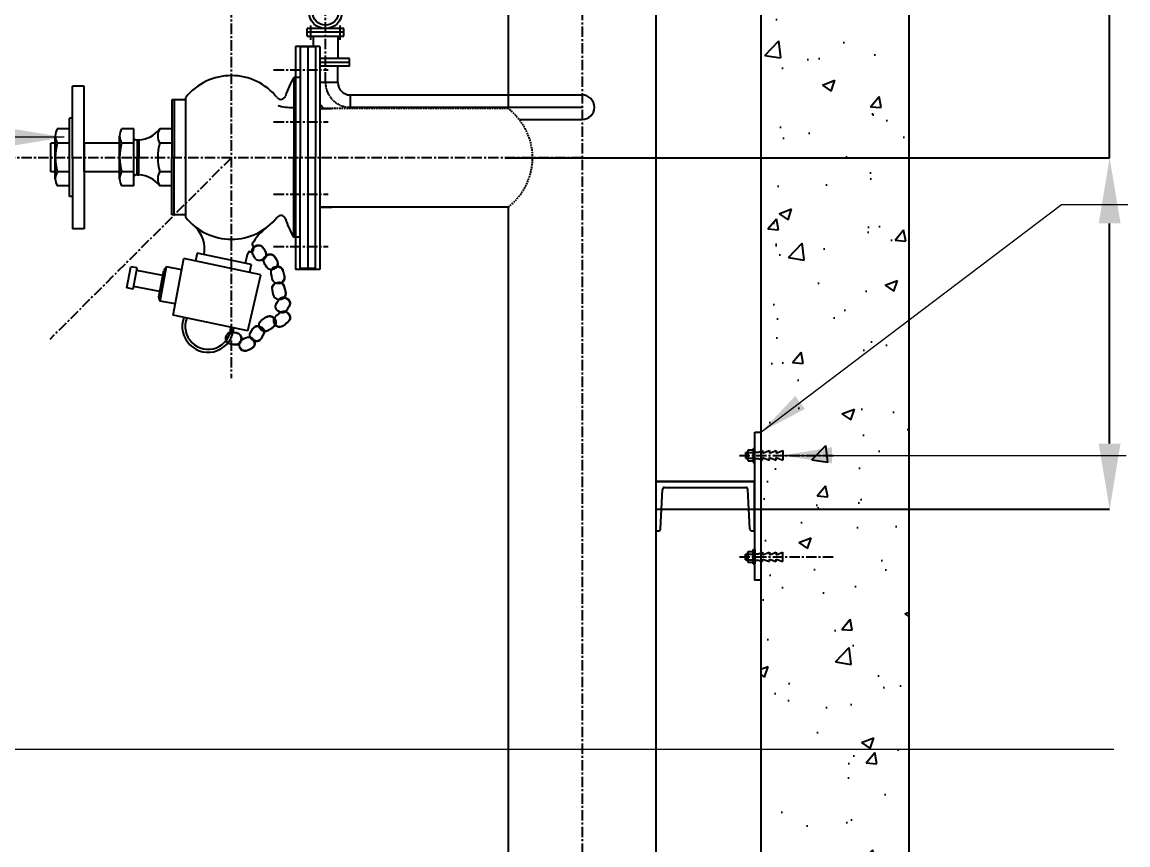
# Model space of a CAD drawing. Header units: millimetres. Extents: x 1706 to 249912, y -487248 to 27192.
# Drawn here: x 172855 to 176224, y -32151 to -29644 of the extents above; entities that cross this region are included whole.
import ezdxf

# ---------------------------------------------------------------- set-up
doc = ezdxf.new("R2010")
doc.units = ezdxf.units.MM
for name, pattern in [('CENTER', [50.8, 31.75, -6.35, 6.35, -6.35]), ('CENTER2', [1.125, 0.75, -0.125, 0.125, -0.125]), ('HIDDEN', [0.375, 0.25, -0.125])]:
    doc.linetypes.add(name, pattern=pattern)
doc.layers.get('Defpoints').update_dxf_attribs({"color": 251})
doc.layers.add('A-DOOR', color=251, linetype='Continuous', lineweight=5)
for name, color, linetype in [('CLGRID', 9, 'CENTER2'), ('COL', 251, 'Continuous'), ('DIMENSION', 8, 'Continuous'), ('FIRE-SPRINKLER', 4, 'Continuous'), ('FP-DET', 8, 'Continuous'), ('FP-DRAIN', 13, 'Continuous'), ('FP-HYD', 11, 'HIDDEN')]:
    doc.layers.add(name, color=color, linetype=linetype)
doc.styles.add('Arial', font='arial.ttf', dxfattribs={"height": 300})
doc.styles.add('RomanS', font='romans__.ttf', dxfattribs={"height": 300})
doc.dimstyles.new('AC-DIM-200', dxfattribs={"dimtxt": 150, "dimasz": 150, "dimexe": 50, "dimexo": 50, "dimgap": 20, "dimtad": 1, "dimtoh": 1, "dimdec": 0, "dimrnd": 5, "dimdsep": 46, "dimtxsty": 'Arial', "dimcen": 2.5, "dimdle": 60, "dimclrd": 7, "dimclre": 7, "dimclrt": 7, "dimadec": 0, "dimazin": 0, "dimtfac": 1, "dimtdec": 0, "dimtmove": 2, "dimatfit": 3, "dimfxl": 1, "dimtolj": 1, "dimtzin": 0, "dimlwd": -1, "dimlwe": -1, "dimarcsym": 0})
doc.dimstyles.new('FDIM', dxfattribs={"dimscale": 100, "dimtxt": 2, "dimasz": 2, "dimexe": 0, "dimexo": 0, "dimgap": 0, "dimtad": 1, "dimdec": 0, "dimrnd": 5, "dimdsep": 46, "dimtxsty": 'RomanS', "dimcen": 0, "dimdle": 150, "dimclrd": 8, "dimclre": 8, "dimclrt": 72, "dimadec": 0, "dimazin": 0, "dimtfac": 1, "dimtdec": 0, "dimtmove": 1, "dimatfit": 3, "dimfxl": 1, "dimtolj": 1, "dimtzin": 0, "dimarcsym": 0})

# ---------------------------------------------------------------- blocks, each defined once
blk = doc.blocks.new('*D87')
at = {"layer": 'Defpoints', "color": 0, "transparency": 16777216}
for p in [(174327.1, -30057.7), (176168.8, -30057.7), (174786.1, -31128.7)]:
    blk.add_point(p, dxfattribs=at)
at = {"layer": 'DIMENSION', "color": 8, "lineweight": -2, "transparency": 16777216}
for p, q in [((176168.8, -30057.7), (176168.8, -28653.8)), ((174327.1, -30057.7), (176168.8, -30057.7)), ((176168.8, -30928.7), (176168.8, -30257.7)), ((174786.1, -31128.7), (176168.8, -31128.7))]:
    blk.add_line(p, q, dxfattribs=at)
at = {"layer": 'DIMENSION', "color": 8, "transparency": 16777216}
for points in [[(176202.1, -30257.7), (176135.4, -30257.7), (176168.8, -30057.7)], [(176135.4, -30928.7), (176202.1, -30928.7), (176168.8, -31128.7)]]:
    blk.add_solid(points, dxfattribs=at)
at = {"layer": 'DIMENSION', "color": 72, "transparency": 16777216, "insert": (176017.4, -29044.7), "char_height": 300, "attachment_point": 5, "rotation": 89.9998, "style": 'RomanS'}
blk.add_mtext('\\A1;500', dxfattribs=at)

msp = doc.modelspace()

# ---------------------------------------------------------------- hatches: boundary and pattern name
at = {"layer": 'FP-DET'}
h = msp.add_hatch(dxfattribs=at)
h.set_pattern_fill('AR-CONC', color=250, scale=54.060413, angle=359.999773, style=0)
h.set_pattern_definition([(49.9998, (150735.32, -34542), (387.7537, -33.9256), [40.5453, -445.9984]), (354.9998, (150735.32, -34542), (-75.008, 406.6385), [32.436, -356.799]), (100.4512, (150767.64, -34544.8), (312.746, 372.7126), [34.458, -379.0403]), (46.184, (150735.3, -34433.86), (576.9546, -89.4826), [60.818, -668.998]), (96.6354, (150783.4, -34441.3), (505.285, 526.61), [51.687, -568.56]), (351.184, (150735.3, -34433.86), (505.284, 526.61), [48.654, -535.198]), (20.9998, (150789.4, -34460.9), (322.6896, -217.6587), [40.5453, -445.9984]), (325.9998, (150789.4, -34460.9), (131.539, 392.0186), [32.436, -356.799]), (71.4512, (150816.27, -34479.03), (454.2285, 174.3595), [34.458, -379.0403]), (37.4998, (150735.32, -34541.98), (6.5744, 179.9638), [0, -352.4739, 0, -362.2048, 0, -358.1502]), (7.4998, (150735.32, -34541.98), (142.2173, 213.22), [0, -206.5108, 0, -344.3648, 0, -136.5025]), (327.4998, (150614.77, -34541.98), (288.5866, -12.1944), [0, -135.151, 0, -421.6712, 0, -559.5253]), (317.4998, (150560.7, -34541.98), (315.273, 54.116), [0, -175.6963, 0, -280.033, 0, -397.344])])
h.paths.add_polyline_path([(175556.528, -24707.576), (175106.024, -24707.574), (175105.989, -33661.704), (175556.492, -33661.706)])
h = msp.add_hatch(color=6, dxfattribs=at)
h.paths.add_polyline_path([(173317.532, -30056.442), (173311.34, -30056.442), (173311.339, -30231.712), (173317.531, -30231.712)])
h.paths.add_polyline_path([(173311.34, -30056.442), (173317.532, -30056.442), (173317.532, -29881.172), (173311.34, -29881.171)])
h = msp.add_hatch(color=6, dxfattribs=at)
h.paths.add_polyline_path([(172955.526, -30121.664, -0.13987795), (172961.729, -30099.923, -0.07097535), (172955.526, -30056.44)])
h.paths.add_polyline_path([(172961.73, -30012.958, -0.13987795), (172955.526, -29991.217), (172955.526, -30056.44, -0.07097535)])
h = msp.add_hatch(color=6, dxfattribs=at)
h.paths.add_polyline_path([(173151.626, -30121.665, -0.13987795), (173157.83, -30099.924, -0.07097535), (173151.627, -30056.441)])
h.paths.add_polyline_path([(173157.831, -30012.959, -0.13987795), (173151.627, -29991.218), (173151.627, -30056.441, -0.07097535)])

# ---------------------------------------------------------------- linework, layer by layer
at = {"layer": 'CLGRID', "color": 251, "linetype": 'CENTER'}
for p, q in [((174560.914, -24933.188, 6988.33), (174560.88, -33627.049, 6988.33)), ((173779.163, -29828.491, 6988.33), (173779.167, -29055.503, 6988.33)), ((173491.562, -29394.795, 6988.33), (173491.557, -30729.304, 6988.33)), ((173734.938, -29698.669, 6988.33), (173734.938, -29652.261, 6988.33)), ((173823.39, -29698.67, 6988.33), (173823.39, -29652.261, 6988.33)), ((173621.054, -29789.496, 6988.33), (173787.124, -29789.497, 6988.33)), ((173621.054, -29948.505, 6988.33), (173787.123, -29948.505, 6988.33)), ((174560.894, -30057.674, 6988.33), (172096.241, -30057.664, 6988.33)), ((173491.56, -30058.571, 6988.33), (172939.212, -30610.914, 6988.33)), ((173621.053, -30168.638, 6988.33), (173787.122, -30168.639, 6988.33)), ((173621.052, -30327.647, 6988.33), (173787.122, -30327.647, 6988.33)), ((175040.335, -30964.377, 6988.33), (175328.702, -30964.378, 6988.33)), ((175040.333, -31273.722, 6988.33), (175328.701, -31273.723, 6988.33))]:
    msp.add_line(p, q, dxfattribs=at)
at = {"layer": 'CLGRID', "color": 251, "linetype": 'Continuous'}
msp.add_line((173854.247, -29903.575, 6988.33), (174560.894, -29903.578, 6988.33), dxfattribs=at)
at = {"layer": 'CLGRID', "linetype": 'CENTER2', "ltscale": 5}
msp.add_arc((173854.247, -29828.491, 6988.33), 75.084, 179.999773, 269.999773, dxfattribs=at)
at = {"layer": 'COL'}
for p, q in [((175106.024, -24707.574, 6988.33), (175105.989, -33661.704, 6988.33)), ((175556.528, -24707.576, 6988.33), (175556.492, -33661.706, 6988.33))]:
    msp.add_line(p, q, dxfattribs=at)
at = {"layer": 'FIRE-SPRINKLER', "color": 2}
for p, q in [((175086.477, -31043.966, 6988.33), (174786.142, -31043.965, 6988.33)), ((175078.078, -31194.134, 6988.33), (175086.477, -31194.134, 6988.33))]:
    msp.add_line(p, q, dxfattribs=at)
msp.add_arc((174812.508, -31067.991, 6988.33), 6.007, 89.999773, 179.999773, dxfattribs=at)
at = {"layer": 'FP-DET', "color": 6, "ltscale": 11}
for p, q in [((173723.112, -29686.595, 6988.33), (173723.113, -29663.865, 6988.33)), ((173835.216, -29675.231, 6988.33), (173723.112, -29675.23, 6988.33)), ((173723.112, -29686.595, 6988.33), (173835.216, -29686.596, 6988.33)), ((173835.216, -29663.865, 6988.33), (173723.113, -29663.865, 6988.33)), ((173835.216, -29686.596, 6988.33), (173835.216, -29663.865, 6988.33)), ((173852.449, -29755.293, 6988.33), (173762.178, -29755.292, 6988.33))]:
    msp.add_line(p, q, dxfattribs=at)
at = {"layer": 'FP-DET', "color": 6}
for p, q in [((173688.047, -29718.805, 6988.33), (173688.045, -30398.338, 6988.33)), ((173762.178, -29718.806, 6988.33), (173688.047, -29718.805, 6988.33)), ((173701.594, -29718.805, 6988.33), (173701.592, -30056.443, 6988.33)), ((173701.594, -29718.805, 6988.33), (173748.632, -29718.806, 6988.33)), ((173725.113, -29718.806, 6988.33), (173725.11, -30398.338, 6988.33)), ((173748.632, -29718.806, 6988.33), (173748.63, -30056.444, 6988.33)), ((173762.178, -29718.806, 6988.33), (173762.175, -30398.338, 6988.33)), ((173682.549, -29813.168, 6988.33), (173682.548, -30056.443, 6988.33)), ((173701.593, -29813.168, 6988.33), (173682.549, -29813.168, 6988.33)), ((173007.717, -30056.441, 6988.33), (173007.718, -29839.029, 6988.33)), ((173043.611, -29839.029, 6988.33), (173007.718, -29839.029, 6988.33)), ((173043.61, -30099.923, 6988.33), (173043.611, -29839.029, 6988.33)), ((173353.377, -29881.172, 6988.33), (173311.34, -29881.171, 6988.33)), ((173311.34, -29881.171, 6988.33), (173311.34, -30056.442, 6988.33)), ((173317.532, -29881.172, 6988.33), (173317.532, -30056.442, 6988.33)), ((173353.376, -30239.315, 6988.33), (173353.377, -29873.569, 6988.33)), ((173681.761, -29904.132, 6988.33), (173688.047, -29904.132, 6988.33)), ((173762.177, -29907.503, 6988.33), (173798.26, -29907.503, 6988.33)), ((172999.008, -30175.548, 6988.33), (172999.009, -29937.334, 6988.33)), ((173007.717, -29937.334, 6988.33), (172999.009, -29937.334, 6988.33)), ((172999.009, -29969.476, 6988.33), (172961.73, -29969.476, 6988.33)), ((173195.11, -29969.477, 6988.33), (173157.831, -29969.476, 6988.33)), ((173195.109, -30143.406, 6988.33), (173195.11, -29969.477, 6988.33)), ((173311.34, -29969.477, 6988.33), (173274.061, -29969.477, 6988.33)), ((172941.741, -30056.44, 6988.33), (172941.741, -30012.958, 6988.33)), ((172955.526, -30012.958, 6988.33), (172941.741, -30012.958, 6988.33)), ((172955.526, -30121.664, 6988.33), (172955.526, -29991.217, 6988.33)), ((172999.009, -30012.958, 6988.33), (172961.73, -30012.958, 6988.33)), ((172999.008, -30114.468, 6988.33), (172999.009, -29998.413, 6988.33)), ((173043.61, -30012.958, 6988.33), (173043.609, -30273.853, 6988.33)), ((173151.627, -30012.959, 6988.33), (173043.61, -30012.958, 6988.33)), ((173151.626, -30121.665, 6988.33), (173151.627, -29991.218, 6988.33)), ((173195.109, -30012.959, 6988.33), (173157.831, -30012.959, 6988.33)), ((173195.109, -30114.468, 6988.33), (173195.109, -29998.414, 6988.33)), ((173205.408, -30003.09, 6988.33), (173210.807, -30003.09, 6988.33)), ((173205.408, -30003.09, 6988.33), (173205.408, -30056.441, 6988.33)), ((173210.807, -30003.09, 6988.33), (173210.807, -30056.441, 6988.33)), ((173311.34, -30012.959, 6988.33), (173274.061, -30012.959, 6988.33)), ((172941.741, -30099.923, 6988.33), (172941.741, -30056.44, 6988.33)), ((173007.717, -30056.441, 6988.33), (173007.716, -30273.853, 6988.33)), ((173205.408, -30109.792, 6988.33), (173205.408, -30056.441, 6988.33)), ((173210.807, -30109.792, 6988.33), (173210.807, -30056.441, 6988.33)), ((173311.339, -30231.712, 6988.33), (173311.34, -30056.442, 6988.33)), ((173317.531, -30231.712, 6988.33), (173317.532, -30056.442, 6988.33)), ((173682.547, -30299.718, 6988.33), (173682.548, -30056.443, 6988.33)), ((173701.591, -30394.081, 6988.33), (173701.592, -30056.443, 6988.33)), ((173748.629, -30394.081, 6988.33), (173748.63, -30056.444, 6988.33)), ((172955.526, -30099.923, 6988.33), (172941.741, -30099.923, 6988.33)), ((172999.008, -30099.923, 6988.33), (172961.729, -30099.923, 6988.33)), ((173151.627, -30099.924, 6988.33), (173043.61, -30099.923, 6988.33)), ((173195.109, -30099.924, 6988.33), (173157.83, -30099.924, 6988.33)), ((173205.408, -30109.792, 6988.33), (173210.807, -30109.792, 6988.33)), ((173311.34, -30099.924, 6988.33), (173274.061, -30099.924, 6988.33)), ((172999.008, -30143.405, 6988.33), (172961.729, -30143.405, 6988.33)), ((173195.109, -30143.406, 6988.33), (173157.83, -30143.406, 6988.33)), ((173311.339, -30143.407, 6988.33), (173274.061, -30143.406, 6988.33)), ((173007.716, -30175.548, 6988.33), (172999.008, -30175.548, 6988.33)), ((173681.759, -30213.011, 6988.33), (173688.045, -30213.011, 6988.33)), ((173762.176, -30207.839, 6988.33), (173798.259, -30207.839, 6988.33)), ((173353.376, -30231.712, 6988.33), (173311.339, -30231.712, 6988.33)), ((173043.609, -30273.853, 6988.33), (173007.716, -30273.853, 6988.33)), ((173701.591, -30299.719, 6988.33), (173682.547, -30299.718, 6988.33)), ((173387.877, -30347.841, 6988.33), (173382.842, -30371.81, 6988.33)), ((173552.399, -30382.397, 6988.33), (173387.877, -30347.841, 6988.33)), ((173173.878, -30453.961, 6988.33), (173186.145, -30389.711, 6988.33)), ((173205.29, -30393.366, 6988.33), (173186.145, -30389.711, 6988.33)), ((173193.022, -30457.616, 6988.33), (173205.29, -30393.366, 6988.33)), ((173274.879, -30494.007, 6988.33), (173294.797, -30389.695, 6988.33)), ((173294.797, -30389.695, 6988.33), (173286.943, -30400.806, 6988.33)), ((173341.172, -30398.549, 6988.33), (173294.797, -30389.695, 6988.33)), ((173314.74, -30536.985, 6988.33), (173347.687, -30364.426, 6988.33)), ((173582.519, -30413.751, 6988.33), (173347.687, -30364.426, 6988.33)), ((173552.399, -30382.397, 6988.33), (173547.364, -30406.367, 6988.33)), ((173701.591, -30394.081, 6988.33), (173748.629, -30394.081, 6988.33)), ((173283.947, -30416.497, 6988.33), (173203.796, -30401.193, 6988.33)), ((173271.672, -30480.784, 6988.33), (173286.943, -30400.806, 6988.33)), ((173542.206, -30584.762, 6988.33), (173582.519, -30413.751, 6988.33)), ((173762.175, -30398.338, 6988.33), (173688.045, -30398.338, 6988.33)), ((173193.022, -30457.616, 6988.33), (173173.878, -30453.961, 6988.33)), ((173274.668, -30465.093, 6988.33), (173194.517, -30449.789, 6988.33)), ((173274.879, -30494.007, 6988.33), (173271.672, -30480.784, 6988.33)), ((173321.255, -30502.862, 6988.33), (173274.879, -30494.007, 6988.33)), ((173542.206, -30584.762, 6988.33), (173314.74, -30536.985, 6988.33)), ((173625.968, -30553.553, 6988.33), (173626.997, -30552.629, 6988.33)), ((173585.655, -30576.265, 6988.33), (173586.114, -30574.961, 6988.33))]:
    msp.add_line(p, q, dxfattribs=at)
at = {"layer": 'FP-DET', "color": 2}
for p, q in [((175058.701, -30955.806, 6960.89), (175065.649, -30955.806, 6960.89)), ((175058.701, -30955.806, 6960.89), (175058.701, -30972.947, 6960.89)), ((175065.649, -30951.919, 6960.89), (175065.649, -30976.066, 6960.89)), ((175067.553, -30955.806, 6960.89), (175081.255, -30955.806, 6960.89)), ((175067.592, -30948.003, 6960.89), (175081.255, -30948.003, 6960.89)), ((175082.342, -30943.606, 6878.573), (175087.979, -30943.606, 6878.573)), ((175082.342, -30943.606, 6878.573), (175082.342, -30986.413, 6878.573)), ((175087.979, -30986.413, 6878.573), (175087.979, -30943.606, 6878.573)), ((175087.979, -30954.721, 6988.33), (175098.94, -30954.721, 6988.33)), ((175098.94, -30954.721, 6988.33), (175111.259, -30949.982, 6988.33)), ((175111.259, -30949.982, 6988.33), (175111.259, -30957.895, 6988.33)), ((175111.259, -30957.895, 6988.33), (175131.825, -30949.982, 6988.33)), ((175131.825, -30949.982, 6988.33), (175131.825, -30957.895, 6988.33)), ((175131.825, -30957.895, 6988.33), (175152.392, -30949.982, 6988.33)), ((175152.392, -30957.895, 6988.33), (175172.958, -30949.982, 6988.33)), ((175152.392, -30949.982, 6988.33), (175152.392, -30957.895, 6988.33)), ((175172.958, -30949.982, 6988.33), (175172.958, -30978.772, 6988.33)), ((175058.701, -30972.947, 6960.89), (175065.649, -30972.947, 6960.89)), ((175067.553, -30972.947, 6960.89), (175081.255, -30972.948, 6960.89)), ((175067.592, -30980.75, 6960.89), (175081.255, -30980.75, 6960.89)), ((175082.342, -30986.413, 6878.573), (175087.979, -30986.413, 6878.573)), ((175087.979, -30974.032, 6988.33), (175098.94, -30974.032, 6988.33)), ((175098.94, -30974.032, 6988.33), (175111.258, -30978.772, 6988.33)), ((175111.258, -30970.859, 6988.33), (175131.825, -30978.772, 6988.33)), ((175111.258, -30978.772, 6988.33), (175111.258, -30970.859, 6988.33)), ((175131.825, -30978.772, 6988.33), (175131.825, -30970.859, 6988.33)), ((175131.825, -30970.859, 6988.33), (175152.392, -30978.772, 6988.33)), ((175152.392, -30978.772, 6988.33), (175152.392, -30970.859, 6988.33)), ((175152.392, -30970.859, 6988.33), (175172.958, -30978.772, 6988.33)), ((175058.7, -31265.152, 6960.89), (175065.648, -31265.152, 6960.89)), ((175058.7, -31282.293, 6960.89), (175058.7, -31265.152, 6960.89)), ((175065.648, -31286.18, 6960.89), (175065.648, -31262.033, 6960.89)), ((175067.552, -31265.152, 6960.89), (175081.254, -31265.152, 6960.89)), ((175067.591, -31257.349, 6960.89), (175081.254, -31257.349, 6960.89)), ((175082.341, -31294.493, 6878.573), (175082.341, -31251.686, 6878.573)), ((175082.341, -31251.686, 6878.573), (175087.978, -31251.687, 6878.573)), ((175087.978, -31251.687, 6878.573), (175087.978, -31294.493, 6878.573)), ((175087.978, -31264.067, 6988.33), (175098.938, -31264.067, 6988.33)), ((175098.938, -31264.067, 6988.33), (175111.257, -31259.327, 6988.33)), ((175111.257, -31259.327, 6988.33), (175111.257, -31267.24, 6988.33)), ((175111.257, -31267.24, 6988.33), (175131.824, -31259.327, 6988.33)), ((175131.824, -31267.241, 6988.33), (175152.39, -31259.327, 6988.33)), ((175131.824, -31259.327, 6988.33), (175131.824, -31267.241, 6988.33)), ((175152.39, -31259.327, 6988.33), (175152.39, -31267.241, 6988.33)), ((175152.39, -31267.241, 6988.33), (175172.957, -31259.328, 6988.33)), ((175172.957, -31288.118, 6988.33), (175172.957, -31259.328, 6988.33)), ((175058.7, -31282.293, 6960.89), (175065.648, -31282.293, 6960.89)), ((175067.552, -31282.293, 6960.89), (175081.254, -31282.293, 6960.89)), ((175067.591, -31290.096, 6960.89), (175081.254, -31290.096, 6960.89)), ((175082.341, -31294.493, 6878.573), (175087.978, -31294.493, 6878.573)), ((175087.978, -31283.378, 6988.33), (175098.938, -31283.378, 6988.33)), ((175098.938, -31283.378, 6988.33), (175111.257, -31288.118, 6988.33)), ((175111.257, -31280.205, 6988.33), (175131.824, -31288.118, 6988.33)), ((175111.257, -31288.118, 6988.33), (175111.257, -31280.205, 6988.33)), ((175131.824, -31288.118, 6988.33), (175131.824, -31280.205, 6988.33)), ((175131.824, -31280.205, 6988.33), (175152.39, -31288.118, 6988.33)), ((175152.39, -31288.118, 6988.33), (175152.39, -31280.205, 6988.33)), ((175152.39, -31280.205, 6988.33), (175172.957, -31288.118, 6988.33))]:
    msp.add_line(p, q, dxfattribs=at)
at = {"layer": 'FP-DET', "color": 3}
for p, q in [((174786.142, -31043.965, 6988.33), (174786.141, -31120.121, 6988.33)), ((174786.142, -31043.965, 6988.33), (175086.477, -31043.966, 6988.33)), ((174800.539, -31188.423, 6988.33), (174806.502, -31067.991, 6988.33)), ((174812.508, -31061.985, 6988.33), (175060.11, -31061.986, 6988.33)), ((175072.078, -31188.424, 6988.33), (175066.117, -31067.992, 6988.33)), ((175086.477, -31194.134, 6988.33), (175086.477, -31043.966, 6988.33)), ((174786.141, -31137.262, 6988.33), (174786.141, -31194.132, 6988.33)), ((174786.141, -31194.132, 6988.33), (174794.54, -31194.132, 6988.33))]:
    msp.add_line(p, q, dxfattribs=at)
at = {"layer": 'FP-DET', "color": 6, "ltscale": 11, "elevation": 6988.33}
for points in [[(173762.178, -29777.679), (173852.449, -29777.679), (173852.449, -29755.293)], [(173762.178, -29766.486), (173852.449, -29766.486)]]:
    msp.add_lwpolyline(points, dxfattribs=at)
at = {"layer": 'FP-DET', "color": 6, "linetype": 'Continuous', "elevation": -4192.998}
msp.add_lwpolyline([(175087.98, -30893.798), (175106, -30893.798), (175105.998, -31344.301), (175087.978, -31344.301)], close=True, dxfattribs=at)
at = {"layer": 'FP-DET', "color": 6, "ltscale": 11}
for radius in [50.201, 39.687]:
    msp.add_circle((173779.164, -29613.668, 6988.33), radius, dxfattribs=at)
at = {"layer": 'FP-DET', "color": 6}
for centre, radius, start, end in [((173492.309, -29985.613, 6988.33), 178.482, 38.637435, 141.115048), ((173906.772, -29949.435, 6988.33), 262.383, 148.711651, 162.270521), ((173643.046, -29865.12, 6988.33), 14.494, 218.637435, 342.270521), ((173678.353, -29736.745, 6988.33), 167.422, 254.473543, 271.166196), ((172996.725, -29991.217, 6988.33), 41.199, 148.148766, 211.850779), ((173192.826, -29991.218, 6988.33), 41.199, 148.148766, 211.850779), ((173206.98, -29919.567, 6988.33), 83.611, 272.623143, 323.349629), ((173309.057, -29991.218, 6988.33), 41.199, 148.148766, 211.850779), ((173111.017, -30056.441, 6988.33), 155.491, 163.760653, 196.238892), ((173307.117, -30056.442, 6988.33), 155.491, 163.760653, 196.238892), ((173203.82, -29992.909, 6988.33), 10.304, 212.291628, 278.868376), ((173423.348, -30056.442, 6988.33), 155.491, 163.760653, 196.238892), ((172996.725, -30121.664, 6988.33), 41.199, 148.148766, 211.850779), ((173192.825, -30121.665, 6988.33), 41.199, 148.148766, 211.850779), ((173203.819, -30119.973, 6988.33), 10.304, 81.131169, 147.707917), ((173206.979, -30193.316, 6988.33), 83.611, 36.649916, 87.376402), ((173309.056, -30121.665, 6988.33), 41.199, 148.148766, 211.850779), ((173492.309, -30127.273, 6988.33), 178.482, 218.884498, 321.36211), ((173643.044, -30247.766, 6988.33), 14.494, 17.729024, 141.36211), ((173906.771, -30163.453, 6988.33), 262.383, 197.729024, 211.287894), ((173315.461, -30335.786, 6988.33), 95.308, 349.995083, 45.563578), ((173708.802, -30408.87, 6988.33), 176.733, 128.101131, 149.833257), ((173549.405, -30332.655, 6988.33), 11.83, 260.258888, 48.632079), ((173549.371, -30332.639, 6988.33), 10.908, 261.120325, 47.770642), ((173559.138, -30321.879, 6988.33), 3.624, 149.833257, 227.770642), ((173559.618, -30321.057, 6988.33), 3.624, 149.518071, 228.632079), ((173708.802, -30408.87, 6988.33), 176.733, 159.05771, 170.16212), ((173546.79, -30347.886, 6988.33), 3.624, 80.258888, 159.372896), ((173547.128, -30346.996, 6988.33), 3.624, 81.120325, 159.05771), ((173421.198, -30571.825, 6988.33), 78.496, 159.186865, 357.089082), ((173421.32, -30571.416, 6988.33), 69.62, 158.390016, 357.885931)]:
    msp.add_arc(centre, radius, start, end, dxfattribs=at)
at = {"layer": 'FP-DET', "color": 2}
for centre, radius, start, end in [((175070.568, -30951.919, 6960.89), 4.919, 127.230852, 232.201978), ((175085.89, -30964.377, 6960.89), 20.241, 154.947939, 205.051606), ((175070.568, -30976.834, 6960.89), 4.919, 127.797567, 232.768693), ((175070.567, -31261.265, 6960.89), 4.919, 127.230852, 232.201978), ((175085.889, -31273.722, 6960.89), 20.241, 154.947939, 205.051606), ((175070.567, -31286.18, 6960.89), 4.919, 127.797567, 232.768693)]:
    msp.add_arc(centre, radius, start, end, dxfattribs=at)
at = {"layer": 'FP-DET', "color": 3}
for centre, start, end in [((175060.11, -31067.992, 6988.33), 359.999773, 89.999773), ((174794.54, -31188.126, 6988.33), 269.999773, 357.165782), ((175078.078, -31188.127, 6988.33), 182.833763, 269.999773)]:
    msp.add_arc(centre, 6.007, start, end, dxfattribs=at)
at = {"layer": 'FP-DET', "color": 6}
for points, knots in [([(173588.131, -30369.076, 6988.33), (173587.787, -30369.137, 6988.33), (173584.118, -30369.823, 6988.33), (173578.66, -30371.218, 6988.33), (173569.478, -30369.81, 6988.33), (173563.414, -30363.225, 6988.33), (173555.982, -30348.453, 6988.33), (173554.721, -30340.375, 6988.33), (173557.298, -30333.26, 6988.33), (173562.681, -30327.804, 6988.33), (173567.258, -30325.525, 6988.33), (173569.827, -30324.246, 6988.33)], [3.69655816, 3.69655816, 3.69655816, 3.69655816, 3.76284853, 4.40451122, 4.82735135, 5.51365123, 6.06739688, 6.58881638, 7.0628233, 7.50276849, 8.06571088, 8.06571088, 8.06571088, 8.06571088]), ([(173564.597, -30364.183, 6988.33), (173564.459, -30364.001, 6988.33), (173559.725, -30354.424, 6988.33), (173556.836, -30349.541, 6988.33), (173555.575, -30341.463, 6988.33), (173558.152, -30334.348, 6988.33), (173563.535, -30328.892, 6988.33), (173568.113, -30326.613, 6988.33), (173570.682, -30325.334, 6988.33)], [5.46318317, 5.46318317, 5.46318317, 5.46318317, 5.50706171, 6.06080736, 6.58222686, 7.05623378, 7.49617897, 8.05912135, 8.05912135, 8.05912135, 8.05912135]), ([(173569.827, -30324.246, 6988.33), (173571.799, -30323.865, 6988.33), (173575.851, -30323.227, 6988.33), (173583.729, -30324.445, 6988.33), (173589.798, -30331.026, 6988.33), (173597.229, -30345.799, 6988.33), (173598.49, -30353.877, 6988.33), (173595.913, -30360.992, 6988.33), (173590.53, -30366.448, 6988.33), (173585.953, -30368.727, 6988.33), (173583.383, -30370.006, 6988.33)], [3.26333989, 3.26333989, 3.26333989, 3.26333989, 3.65863837, 4.0814785, 4.76777838, 5.32152404, 5.84294354, 6.31695045, 6.75689565, 7.31983803, 7.31983803, 7.31983803, 7.31983803]), ([(173570.682, -30325.334, 6988.33), (173572.653, -30324.953, 6988.33), (173576.705, -30324.315, 6988.33), (173584.583, -30325.533, 6988.33), (173593.538, -30339.2, 6988.33), (173598.083, -30346.887, 6988.33), (173599.345, -30354.965, 6988.33), (173596.767, -30362.08, 6988.33), (173592.431, -30366.475, 6988.33), (173589.353, -30368.393, 6988.33), (173588.131, -30369.076, 6988.33)], [3.26333989, 3.26333989, 3.26333989, 3.26333989, 3.65863837, 4.0814785, 4.76777838, 5.32152404, 5.84294354, 6.31695045, 6.75689565, 7.03265278, 7.03265278, 7.03265278, 7.03265278]), ([(173623.371, -30396.454, 6988.33), (173623.027, -30396.515, 6988.33), (173619.358, -30397.201, 6988.33), (173613.9, -30398.596, 6988.33), (173604.719, -30397.187, 6988.33), (173598.654, -30390.603, 6988.33), (173591.222, -30375.831, 6988.33), (173589.961, -30367.753, 6988.33), (173592.538, -30360.638, 6988.33), (173597.921, -30355.182, 6988.33), (173602.498, -30352.903, 6988.33), (173605.067, -30351.624, 6988.33)], [3.69655816, 3.69655816, 3.69655816, 3.69655816, 3.76284853, 4.40451122, 4.82735135, 5.51365123, 6.06739688, 6.58881638, 7.0628233, 7.50276849, 8.06571088, 8.06571088, 8.06571088, 8.06571088]), ([(173599.837, -30391.561, 6988.33), (173599.699, -30391.379, 6988.33), (173594.965, -30381.801, 6988.33), (173592.076, -30376.919, 6988.33), (173590.815, -30368.84, 6988.33), (173593.393, -30361.726, 6988.33), (173598.775, -30356.27, 6988.33), (173603.353, -30353.991, 6988.33), (173605.922, -30352.711, 6988.33)], [5.46318317, 5.46318317, 5.46318317, 5.46318317, 5.50706171, 6.06080736, 6.58222686, 7.05623378, 7.49617897, 8.05912135, 8.05912135, 8.05912135, 8.05912135]), ([(173605.067, -30351.624, 6988.33), (173607.039, -30351.243, 6988.33), (173611.091, -30350.605, 6988.33), (173618.969, -30351.823, 6988.33), (173625.038, -30358.404, 6988.33), (173632.469, -30373.177, 6988.33), (173633.73, -30381.255, 6988.33), (173631.153, -30388.37, 6988.33), (173625.77, -30393.825, 6988.33), (173621.193, -30396.105, 6988.33), (173618.623, -30397.384, 6988.33)], [3.26333989, 3.26333989, 3.26333989, 3.26333989, 3.65863837, 4.0814785, 4.76777838, 5.32152404, 5.84294354, 6.31695045, 6.75689565, 7.31983803, 7.31983803, 7.31983803, 7.31983803]), ([(173605.922, -30352.711, 6988.33), (173607.893, -30352.331, 6988.33), (173611.945, -30351.693, 6988.33), (173619.823, -30352.91, 6988.33), (173628.778, -30366.578, 6988.33), (173633.323, -30374.265, 6988.33), (173634.585, -30382.343, 6988.33), (173632.007, -30389.457, 6988.33), (173627.671, -30393.852, 6988.33), (173624.593, -30395.77, 6988.33), (173623.371, -30396.454, 6988.33)], [3.26333989, 3.26333989, 3.26333989, 3.26333989, 3.65863837, 4.0814785, 4.76777838, 5.32152404, 5.84294354, 6.31695045, 6.75689565, 7.03265278, 7.03265278, 7.03265278, 7.03265278]), ([(173638.637, -30441.203, 6988.33), (173638.29, -30441.155, 6988.33), (173634.587, -30440.688, 6988.33), (173628.963, -30440.35, 6988.33), (173620.651, -30436.205, 6988.33), (173616.886, -30428.083, 6988.33), (173612.484, -30406.798, 6988.33), (173613.75, -30398.721, 6988.33), (173618.376, -30392.733, 6988.33), (173625.168, -30389.182, 6988.33), (173630.223, -30388.409, 6988.33), (173633.06, -30387.975, 6988.33)], [3.69655816, 3.69655816, 3.69655816, 3.69655816, 3.76284853, 4.40451122, 4.82735135, 5.51365123, 6.06739688, 6.58881638, 7.0628233, 7.50276849, 8.06571088, 8.06571088, 8.06571088, 8.06571088]), ([(173617.721, -30429.356, 6988.33), (173617.645, -30429.141, 6988.33), (173614.225, -30413.626, 6988.33), (173612.965, -30408.095, 6988.33), (173614.231, -30400.017, 6988.33), (173618.858, -30394.03, 6988.33), (173625.65, -30390.478, 6988.33), (173630.704, -30389.706, 6988.33), (173633.542, -30389.272, 6988.33)], [5.46318317, 5.46318317, 5.46318317, 5.46318317, 5.50706171, 6.06080736, 6.58222686, 7.05623378, 7.49617897, 8.05912135, 8.05912135, 8.05912135, 8.05912135]), ([(173633.06, -30387.975, 6988.33), (173635.054, -30388.215, 6988.33), (173639.107, -30388.845, 6988.33), (173646.237, -30392.41, 6988.33), (173650.006, -30400.53, 6988.33), (173654.408, -30421.816, 6988.33), (173653.142, -30429.893, 6988.33), (173648.515, -30435.88, 6988.33), (173641.723, -30439.432, 6988.33), (173636.669, -30440.205, 6988.33), (173633.831, -30440.638, 6988.33)], [3.26333989, 3.26333989, 3.26333989, 3.26333989, 3.65863837, 4.0814785, 4.76777838, 5.32152404, 5.84294354, 6.31695045, 6.75689565, 7.31983803, 7.31983803, 7.31983803, 7.31983803]), ([(173633.542, -30389.272, 6988.33), (173635.535, -30389.512, 6988.33), (173639.588, -30390.142, 6988.33), (173646.718, -30393.707, 6988.33), (173652.908, -30414.404, 6988.33), (173654.889, -30423.112, 6988.33), (173653.623, -30431.19, 6988.33), (173648.997, -30437.177, 6988.33), (173643.525, -30440.038, 6988.33), (173640.009, -30440.924, 6988.33), (173638.637, -30441.203, 6988.33)], [3.26333989, 3.26333989, 3.26333989, 3.26333989, 3.65863837, 4.0814785, 4.76777838, 5.32152404, 5.84294354, 6.31695045, 6.75689565, 7.03265278, 7.03265278, 7.03265278, 7.03265278]), ([(173642.265, -30489.802, 6988.33), (173641.919, -30489.755, 6988.33), (173638.216, -30489.288, 6988.33), (173632.592, -30488.95, 6988.33), (173624.279, -30484.804, 6988.33), (173620.515, -30476.683, 6988.33), (173616.112, -30455.398, 6988.33), (173617.378, -30447.321, 6988.33), (173622.005, -30441.333, 6988.33), (173628.797, -30437.782, 6988.33), (173633.852, -30437.009, 6988.33), (173636.689, -30436.575, 6988.33)], [3.69655816, 3.69655816, 3.69655816, 3.69655816, 3.76284853, 4.40451122, 4.82735135, 5.51365123, 6.06739688, 6.58881638, 7.0628233, 7.50276849, 8.06571088, 8.06571088, 8.06571088, 8.06571088]), ([(173621.349, -30477.956, 6988.33), (173621.274, -30477.741, 6988.33), (173617.853, -30462.226, 6988.33), (173616.594, -30456.695, 6988.33), (173617.86, -30448.617, 6988.33), (173622.487, -30442.63, 6988.33), (173629.278, -30439.078, 6988.33), (173634.333, -30438.306, 6988.33), (173637.17, -30437.872, 6988.33)], [5.46318317, 5.46318317, 5.46318317, 5.46318317, 5.50706171, 6.06080736, 6.58222686, 7.05623378, 7.49617897, 8.05912135, 8.05912135, 8.05912135, 8.05912135]), ([(173636.689, -30436.575, 6988.33), (173638.682, -30436.815, 6988.33), (173642.736, -30437.445, 6988.33), (173649.865, -30441.01, 6988.33), (173653.635, -30449.13, 6988.33), (173658.036, -30470.415, 6988.33), (173656.771, -30478.493, 6988.33), (173652.144, -30484.48, 6988.33), (173645.352, -30488.032, 6988.33), (173640.297, -30488.804, 6988.33), (173637.46, -30489.238, 6988.33)], [3.26333989, 3.26333989, 3.26333989, 3.26333989, 3.65863837, 4.0814785, 4.76777838, 5.32152404, 5.84294354, 6.31695045, 6.75689565, 7.31983803, 7.31983803, 7.31983803, 7.31983803]), ([(173637.17, -30437.872, 6988.33), (173639.164, -30438.112, 6988.33), (173643.217, -30438.741, 6988.33), (173650.347, -30442.307, 6988.33), (173656.537, -30463.004, 6988.33), (173658.518, -30471.712, 6988.33), (173657.252, -30479.79, 6988.33), (173652.625, -30485.777, 6988.33), (173647.154, -30488.638, 6988.33), (173643.637, -30489.524, 6988.33), (173642.265, -30489.802, 6988.33)], [3.26333989, 3.26333989, 3.26333989, 3.26333989, 3.65863837, 4.0814785, 4.76777838, 5.32152404, 5.84294354, 6.31695045, 6.75689565, 7.03265278, 7.03265278, 7.03265278, 7.03265278]), ([(173635.551, -30526.262, 6988.33), (173635.332, -30525.989, 6988.33), (173632.961, -30523.107, 6988.33), (173629.105, -30518.999, 6988.33), (173625.91, -30510.277, 6988.33), (173628.751, -30501.788, 6988.33), (173638.105, -30488.151, 6988.33), (173644.572, -30483.149, 6988.33), (173652.047, -30481.974, 6988.33), (173659.423, -30484.057, 6988.33), (173663.628, -30486.966, 6988.33), (173665.988, -30488.599, 6988.33)], [3.69655816, 3.69655816, 3.69655816, 3.69655816, 3.76284853, 4.40451122, 4.82735135, 5.51365123, 6.06739688, 6.58881638, 7.0628233, 7.50276849, 8.06571088, 8.06571088, 8.06571088, 8.06571088]), ([(173628.483, -30503.287, 6988.33), (173628.576, -30503.078, 6988.33), (173634.681, -30494.31, 6988.33), (173637.564, -30489.424, 6988.33), (173644.031, -30484.422, 6988.33), (173651.506, -30483.247, 6988.33), (173658.882, -30485.33, 6988.33), (173663.087, -30488.239, 6988.33), (173665.447, -30489.873, 6988.33)], [5.46318317, 5.46318317, 5.46318317, 5.46318317, 5.50706171, 6.06080736, 6.58222686, 7.05623378, 7.49617897, 8.05912135, 8.05912135, 8.05912135, 8.05912135]), ([(173665.988, -30488.599, 6988.33), (173667.272, -30490.143, 6988.33), (173669.786, -30493.384, 6988.33), (173672.521, -30500.872, 6988.33), (173669.684, -30509.363, 6988.33), (173660.329, -30523, 6988.33), (173653.862, -30528.002, 6988.33), (173646.387, -30529.177, 6988.33), (173639.011, -30527.094, 6988.33), (173634.806, -30524.185, 6988.33), (173632.446, -30522.551, 6988.33)], [3.26333989, 3.26333989, 3.26333989, 3.26333989, 3.65863837, 4.0814785, 4.76777838, 5.32152404, 5.84294354, 6.31695045, 6.75689565, 7.31983803, 7.31983803, 7.31983803, 7.31983803]), ([(173665.447, -30489.873, 6988.33), (173666.732, -30491.416, 6988.33), (173669.246, -30494.657, 6988.33), (173671.98, -30502.145, 6988.33), (173664.329, -30516.582, 6988.33), (173659.789, -30524.273, 6988.33), (173653.322, -30529.275, 6988.33), (173645.846, -30530.45, 6988.33), (173639.905, -30528.772, 6988.33), (173636.74, -30527.002, 6988.33), (173635.551, -30526.262, 6988.33)], [3.26333989, 3.26333989, 3.26333989, 3.26333989, 3.65863837, 4.0814785, 4.76777838, 5.32152404, 5.84294354, 6.31695045, 6.75689565, 7.03265278, 7.03265278, 7.03265278, 7.03265278]), ([(173625.049, -30565.775, 6988.33), (173624.933, -30565.445, 6988.33), (173623.656, -30561.938, 6988.33), (173621.387, -30556.782, 6988.33), (173621.275, -30547.493, 6988.33), (173626.779, -30540.433, 6988.33), (173643.7, -30526.791, 6988.33), (173651.463, -30524.226, 6988.33), (173658.903, -30525.605, 6988.33), (173665.166, -30530.023, 6988.33), (173668.163, -30534.166, 6988.33), (173669.845, -30536.491, 6988.33)], [3.69655816, 3.69655816, 3.69655816, 3.69655816, 3.76284853, 4.40451122, 4.82735135, 5.51365123, 6.06739688, 6.58881638, 7.0628233, 7.50276849, 8.06571088, 8.06571088, 8.06571088, 8.06571088]), ([(173626.028, -30541.757, 6988.33), (173626.185, -30541.592, 6988.33), (173638.421, -30531.46, 6988.33), (173642.766, -30527.811, 6988.33), (173650.529, -30525.246, 6988.33), (173657.969, -30526.626, 6988.33), (173664.232, -30531.044, 6988.33), (173667.229, -30535.187, 6988.33), (173668.912, -30537.512, 6988.33)], [5.46318317, 5.46318317, 5.46318317, 5.46318317, 5.50706171, 6.06080736, 6.58222686, 7.05623378, 7.49617897, 8.05912135, 8.05912135, 8.05912135, 8.05912135]), ([(173579.546, -30577.381, 6988.33), (173579.462, -30577.041, 6988.33), (173578.535, -30573.426, 6988.33), (173576.783, -30568.071, 6988.33), (173577.582, -30558.817, 6988.33), (173583.752, -30552.33, 6988.33), (173601.928, -30540.412, 6988.33), (173609.905, -30538.62, 6988.33), (173617.174, -30540.722, 6988.33), (173622.974, -30545.733, 6988.33), (173625.55, -30550.15, 6988.33), (173626.997, -30552.629, 6988.33)], [3.69655816, 3.69655816, 3.69655816, 3.69655816, 3.76284853, 4.40451122, 4.82735135, 5.51365123, 6.06739688, 6.58881638, 7.0628233, 7.50276849, 8.06571088, 8.06571088, 8.06571088, 8.06571088]), ([(173626.997, -30552.629, 6988.33), (173627.506, -30554.571, 6988.33), (173628.411, -30558.572, 6988.33), (173627.716, -30566.513, 6988.33), (173621.55, -30573.004, 6988.33), (173603.373, -30584.921, 6988.33), (173595.396, -30586.713, 6988.33), (173588.126, -30584.611, 6988.33), (173582.327, -30579.6, 6988.33), (173579.75, -30575.184, 6988.33), (173578.304, -30572.704, 6988.33)], [3.26333989, 3.26333989, 3.26333989, 3.26333989, 3.65863837, 4.0814785, 4.76777838, 5.32152404, 5.84294354, 6.31695045, 6.75689565, 7.31983803, 7.31983803, 7.31983803, 7.31983803]), ([(173625.968, -30553.553, 6988.33), (173626.477, -30555.496, 6988.33), (173627.382, -30559.496, 6988.33), (173626.687, -30567.437, 6988.33), (173609.714, -30580.802, 6988.33), (173602.344, -30585.846, 6988.33), (173594.367, -30587.638, 6988.33), (173587.097, -30585.536, 6988.33), (173582.426, -30581.499, 6988.33), (173580.309, -30578.554, 6988.33), (173579.546, -30577.381, 6988.33)], [3.26333989, 3.26333989, 3.26333989, 3.26333989, 3.65863837, 4.0814785, 4.76777838, 5.32152404, 5.84294354, 6.31695045, 6.75689565, 7.03265278, 7.03265278, 7.03265278, 7.03265278]), ([(173582.874, -30553.574, 6988.33), (173583.047, -30553.425, 6988.33), (173596.218, -30544.541, 6988.33), (173600.899, -30541.336, 6988.33), (173608.876, -30539.545, 6988.33), (173616.145, -30541.647, 6988.33), (173621.945, -30546.657, 6988.33), (173624.521, -30551.074, 6988.33), (173625.968, -30553.553, 6988.33)], [5.46318317, 5.46318317, 5.46318317, 5.46318317, 5.50706171, 6.06080736, 6.58222686, 7.05623378, 7.49617897, 8.05912135, 8.05912135, 8.05912135, 8.05912135]), ([(173669.845, -30536.491, 6988.33), (173670.543, -30538.374, 6988.33), (173671.835, -30542.267, 6988.33), (173671.922, -30550.238, 6988.33), (173666.422, -30557.302, 6988.33), (173649.5, -30570.944, 6988.33), (173641.737, -30573.509, 6988.33), (173634.297, -30572.13, 6988.33), (173628.035, -30567.712, 6988.33), (173625.037, -30563.569, 6988.33), (173623.355, -30561.243, 6988.33)], [3.26333989, 3.26333989, 3.26333989, 3.26333989, 3.65863837, 4.0814785, 4.76777838, 5.32152404, 5.84294354, 6.31695045, 6.75689565, 7.31983803, 7.31983803, 7.31983803, 7.31983803]), ([(173668.912, -30537.512, 6988.33), (173669.609, -30539.395, 6988.33), (173670.901, -30543.288, 6988.33), (173670.988, -30551.259, 6988.33), (173655.407, -30566.223, 6988.33), (173648.567, -30571.965, 6988.33), (173640.804, -30574.53, 6988.33), (173633.364, -30573.151, 6988.33), (173628.319, -30569.592, 6988.33), (173625.923, -30566.869, 6988.33), (173625.049, -30565.775, 6988.33)], [3.26333989, 3.26333989, 3.26333989, 3.26333989, 3.65863837, 4.0814785, 4.76777838, 5.32152404, 5.84294354, 6.31695045, 6.75689565, 7.03265278, 7.03265278, 7.03265278, 7.03265278]), ([(173475.297, -30604.046, 6988.33), (173475.458, -30603.735, 6988.33), (173477.139, -30600.403, 6988.33), (173479.344, -30595.218, 6988.33), (173486.036, -30588.776, 6988.33), (173494.95, -30587.953, 6988.33), (173511.201, -30591.012, 6988.33), (173518.386, -30594.913, 6988.33), (173522.476, -30601.28, 6988.33), (173523.545, -30608.869, 6988.33), (173522.578, -30613.89, 6988.33), (173522.036, -30616.708, 6988.33)], [3.69655816, 3.69655816, 3.69655816, 3.69655816, 3.76284853, 4.40451122, 4.82735135, 5.51365123, 6.06739688, 6.58881638, 7.0628233, 7.50276849, 8.06571088, 8.06571088, 8.06571088, 8.06571088]), ([(173493.47, -30588.312, 6988.33), (173493.698, -30588.313, 6988.33), (173504.184, -30590.363, 6988.33), (173509.818, -30591.031, 6988.33), (173517.003, -30594.932, 6988.33), (173521.093, -30601.298, 6988.33), (173522.162, -30608.888, 6988.33), (173521.195, -30613.909, 6988.33), (173520.652, -30616.727, 6988.33)], [5.46318317, 5.46318317, 5.46318317, 5.46318317, 5.50706171, 6.06080736, 6.58222686, 7.05623378, 7.49617897, 8.05912135, 8.05912135, 8.05912135, 8.05912135]), ([(173558.096, -30614.455, 6988.33), (173557.86, -30614.197, 6988.33), (173555.313, -30611.469, 6988.33), (173551.208, -30607.61, 6988.33), (173547.472, -30599.106, 6988.33), (173549.776, -30590.455, 6988.33), (173558.258, -30576.259, 6988.33), (173564.399, -30570.862, 6988.33), (173571.786, -30569.221, 6988.33), (173579.278, -30570.838, 6988.33), (173583.657, -30573.479, 6988.33), (173586.114, -30574.961, 6988.33)], [3.69655816, 3.69655816, 3.69655816, 3.69655816, 3.76284853, 4.40451122, 4.82735135, 5.51365123, 6.06739688, 6.58881638, 7.0628233, 7.50276849, 8.06571088, 8.06571088, 8.06571088, 8.06571088]), ([(173549.602, -30591.968, 6988.33), (173549.682, -30591.754, 6988.33), (173555.226, -30582.621, 6988.33), (173557.798, -30577.564, 6988.33), (173563.939, -30572.167, 6988.33), (173571.326, -30570.526, 6988.33), (173578.818, -30572.143, 6988.33), (173583.197, -30574.783, 6988.33), (173585.655, -30576.265, 6988.33)], [5.46318317, 5.46318317, 5.46318317, 5.46318317, 5.50706171, 6.06080736, 6.58222686, 7.05623378, 7.49617897, 8.05912135, 8.05912135, 8.05912135, 8.05912135]), ([(173586.114, -30574.961, 6988.33), (173587.493, -30576.421, 6988.33), (173590.205, -30579.498, 6988.33), (173593.403, -30586.8, 6988.33), (173591.104, -30595.453, 6988.33), (173582.621, -30609.648, 6988.33), (173576.48, -30615.045, 6988.33), (173569.093, -30616.686, 6988.33), (173561.601, -30615.069, 6988.33), (173557.222, -30612.429, 6988.33), (173554.764, -30610.947, 6988.33)], [3.26333989, 3.26333989, 3.26333989, 3.26333989, 3.65863837, 4.0814785, 4.76777838, 5.32152404, 5.84294354, 6.31695045, 6.75689565, 7.31983803, 7.31983803, 7.31983803, 7.31983803]), ([(173585.655, -30576.265, 6988.33), (173587.033, -30577.725, 6988.33), (173589.745, -30580.803, 6988.33), (173592.943, -30588.105, 6988.33), (173586.211, -30602.993, 6988.33), (173582.161, -30610.953, 6988.33), (173576.02, -30616.35, 6988.33), (173568.633, -30617.991, 6988.33), (173562.598, -30616.688, 6988.33), (173559.328, -30615.119, 6988.33), (173558.096, -30614.455, 6988.33)], [3.26333989, 3.26333989, 3.26333989, 3.26333989, 3.65863837, 4.0814785, 4.76777838, 5.32152404, 5.84294354, 6.31695045, 6.75689565, 7.03265278, 7.03265278, 7.03265278, 7.03265278]), ([(173520.652, -30616.727, 6988.33), (173519.758, -30618.525, 6988.33), (173517.806, -30622.133, 6988.33), (173512.057, -30627.654, 6988.33), (173495.76, -30626.476, 6988.33), (173486.892, -30625.423, 6988.33), (173479.706, -30621.522, 6988.33), (173475.616, -30615.156, 6988.33), (173474.755, -30609.042, 6988.33), (173475.099, -30605.432, 6988.33), (173475.297, -30604.046, 6988.33)], [3.26333989, 3.26333989, 3.26333989, 3.26333989, 3.65863837, 4.0814785, 4.76777838, 5.32152404, 5.84294354, 6.31695045, 6.75689565, 7.03265278, 7.03265278, 7.03265278, 7.03265278]), ([(173522.036, -30616.708, 6988.33), (173521.141, -30618.506, 6988.33), (173519.189, -30622.114, 6988.33), (173513.44, -30627.636, 6988.33), (173504.526, -30628.465, 6988.33), (173488.275, -30625.404, 6988.33), (173481.089, -30621.503, 6988.33), (173477, -30615.137, 6988.33), (173475.931, -30607.547, 6988.33), (173476.897, -30602.526, 6988.33), (173477.44, -30599.708, 6988.33)], [3.26333989, 3.26333989, 3.26333989, 3.26333989, 3.65863837, 4.0814785, 4.76777838, 5.32152404, 5.84294354, 6.31695045, 6.75689565, 7.31983803, 7.31983803, 7.31983803, 7.31983803]), ([(173518.052, -30636.378, 6988.33), (173517.992, -30636.033, 6988.33), (173517.306, -30632.364, 6988.33), (173515.91, -30626.906, 6988.33), (173517.319, -30617.725, 6988.33), (173523.903, -30611.66, 6988.33), (173538.676, -30604.228, 6988.33), (173546.754, -30602.967, 6988.33), (173553.869, -30605.544, 6988.33), (173559.324, -30610.927, 6988.33), (173561.604, -30615.504, 6988.33), (173562.883, -30618.074, 6988.33)], [3.69655816, 3.69655816, 3.69655816, 3.69655816, 3.76284853, 4.40451122, 4.82735135, 5.51365123, 6.06739688, 6.58881638, 7.0628233, 7.50276849, 8.06571088, 8.06571088, 8.06571088, 8.06571088]), ([(173562.883, -30618.074, 6988.33), (173563.263, -30620.045, 6988.33), (173563.902, -30624.097, 6988.33), (173562.684, -30631.975, 6988.33), (173556.103, -30638.044, 6988.33), (173541.329, -30645.475, 6988.33), (173533.251, -30646.736, 6988.33), (173526.137, -30644.159, 6988.33), (173520.681, -30638.776, 6988.33), (173518.402, -30634.199, 6988.33), (173517.122, -30631.63, 6988.33)], [3.26333989, 3.26333989, 3.26333989, 3.26333989, 3.65863837, 4.0814785, 4.76777838, 5.32152404, 5.84294354, 6.31695045, 6.75689565, 7.31983803, 7.31983803, 7.31983803, 7.31983803]), ([(173561.795, -30618.928, 6988.33), (173562.176, -30620.9, 6988.33), (173562.814, -30624.951, 6988.33), (173561.596, -30632.829, 6988.33), (173547.929, -30641.784, 6988.33), (173540.242, -30646.329, 6988.33), (173532.164, -30647.591, 6988.33), (173525.049, -30645.013, 6988.33), (173520.654, -30640.677, 6988.33), (173518.736, -30637.599, 6988.33), (173518.052, -30636.378, 6988.33)], [3.26333989, 3.26333989, 3.26333989, 3.26333989, 3.65863837, 4.0814785, 4.76777838, 5.32152404, 5.84294354, 6.31695045, 6.75689565, 7.03265278, 7.03265278, 7.03265278, 7.03265278]), ([(173522.945, -30612.843, 6988.33), (173523.127, -30612.706, 6988.33), (173532.705, -30607.971, 6988.33), (173537.588, -30605.082, 6988.33), (173545.666, -30603.821, 6988.33), (173552.781, -30606.399, 6988.33), (173558.237, -30611.782, 6988.33), (173560.516, -30616.359, 6988.33), (173561.795, -30618.928, 6988.33)], [5.46318317, 5.46318317, 5.46318317, 5.46318317, 5.50706171, 6.06080736, 6.58222686, 7.05623378, 7.49617897, 8.05912135, 8.05912135, 8.05912135, 8.05912135])]:
    msp.add_open_spline(points, degree=3, knots=knots, dxfattribs=at)
at = {"layer": 'FP-DRAIN', "ltscale": 11}
for p, q in [((173741.622, -29686.595, 6988.33), (173741.622, -29718.806, 6988.33)), ((173816.706, -29686.596, 6988.33), (173816.706, -29755.293, 6988.33)), ((173816.705, -29828.491, 6988.33), (173816.706, -29777.679, 6988.33)), ((173816.705, -29828.491, 6988.33), (173762.178, -29828.491, 6988.33)), ((173854.247, -29866.033, 6988.33), (173854.247, -29907.504, 6988.33)), ((173854.247, -29866.033, 6988.33), (174560.895, -29866.036, 6988.33)), ((174369.882, -29941.119, 6988.33), (174560.894, -29941.12, 6988.33))]:
    msp.add_line(p, q, dxfattribs=at)
for centre, radius, start, end in [((173854.247, -29828.491, 6988.33), 37.542, 179.999773, 269.999773), ((174560.894, -29903.578, 6988.33), 37.542, 269.999773, 89.999773), ((173854.247, -29828.491, 6988.33), 112.626, 215.166193, 224.550914)]:
    msp.add_arc(centre, radius, start, end, dxfattribs=at)
at = {"layer": 'FP-HYD', "color": 1, "linetype": 'Continuous', "ltscale": 20}
for p, q in [((174335.648, -28513.619, 6988.33), (174335.643, -29907.505, 6988.33)), ((174786.152, -28513.621, 6988.33), (174786.132, -33439.757, 6988.33)), ((174335.642, -30207.841, 6988.33), (174335.629, -33439.755, 6988.33))]:
    msp.add_line(p, q, dxfattribs=at)
at = {"layer": 'FP-HYD', "ltscale": 20}
msp.add_line((174335.643, -29907.505, 6988.33), (173762.177, -29907.503, 6988.33), dxfattribs=at)
at = {"layer": 'FP-HYD', "linetype": 'Continuous', "ltscale": 20}
msp.add_line((174335.642, -30207.841, 6988.33), (173762.176, -30207.839, 6988.33), dxfattribs=at)
at = {"layer": 'FP-HYD', "ltscale": 20}
msp.add_arc((174221.836, -30057.673, 6988.33), 188.42, 307.156744, 52.842801, dxfattribs=at)

# ---------------------------------------------------------------- dimensions: what is measured, and where the dimension line sits
at = {"layer": 'DIMENSION'}
dim = msp.add_linear_dim(base=(176168.757, -30057.681, 6988.33), p1=(174786.141, -31128.691, 6988.33), p2=(174327.071, -30057.673, 6988.33), angle=89.999773, text='500', dimstyle='FDIM', dxfattribs=at)
dim.commit()
dim.dimension.update_dxf_attribs({"geometry": '*D87', "text_midpoint": (176168.761, -29044.652, 6988.33), "dimtype": 160})

# ---------------------------------------------------------------- leaders
at = {"layer": 'A-DOOR', "color": 0}
for points in [[(172982.645, -29995.053, -4192.998), (168841.603, -29995.037, -4192.998)], [(175106, -30893.798, -4192.998), (176021.749, -30199.55, -4192.998), (176224.376, -30199.551, -4192.998)], [(175172.958, -30964.377, -4192.998), (176219.155, -30964.381, -4192.998)], [(172615.263, -31045.26, -4192.998), (172615.26, -31860.056, -4192.998), (176181.37, -31860.071, -4192.998)]]:
    msp.add_leader(points, dimstyle='AC-DIM-200', dxfattribs=at)

doc.saveas('drawing.dxf')
